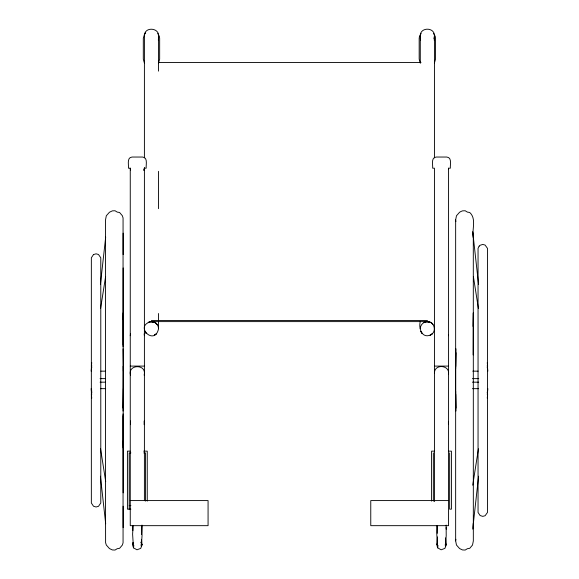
<?xml version="1.0" encoding="UTF-8"?>
<svg xmlns="http://www.w3.org/2000/svg" width="579" height="579" viewBox="0 0 579 579"><rect width="100%" height="100%" fill="white"/><g stroke="black" fill="none" stroke-linecap="round" stroke-linejoin="round"><path stroke-width="0.87" d="M123.037 413.927L123.066 542.812L122.357 545.063L119.578 548.32L117.24 548.697L115.04 550.05L112.377 549.949L109.445 548.566L106.312 545.027L105.602 542.704L105.501 467.195L105.501 219.955L106.312 215.772L109.445 212.24L112.377 210.857L115.04 210.756L117.24 212.109L119.578 212.486L122.357 215.735L123.066 217.993L123.037 346.879M123.189 441.032L123.189 319.767M123.146 254.572L123.153 233.142M123.153 527.664L123.146 506.234M123.175 492.859L123.175 415.686M473.296 237.795C471.682 229.711 476.792 218.862 469.728 212.486L467.391 212.109L465.19 210.756L462.527 210.857L460.927 211.501L459.596 212.24L456.462 215.772L455.651 219.955L455.651 540.851L456.462 545.027L459.596 548.566L462.527 549.949L465.19 550.05L467.391 548.697L469.728 548.32L472.507 545.063L473.332 540.96L473.304 233.142M473.304 527.664L473.304 523.242M473.159 354.941L473.311 312.841L473.065 326.433M132.707 525.457L132.866 530.646M436.877 525.457L437.217 533.339M123.03 408.094L123.182 366.254M455.818 366.254L455.97 352.712M123.037 411.032L123.349 388.661M455.651 368.657L455.962 348.79M123.037 319.637L123.161 312.841M437.456 536.936L436.79 544.629L437.652 547.843L441.155 549.797L444.911 548.378L446.206 544.933L445.461 542.936M133.105 525.522L132.613 534.258L133.481 547.843L136.984 549.797L140.74 548.378L142.036 544.933L140.921 542.125M437.283 525.522L436.79 534.258L437.652 547.843L437.992 545.396M448.472 169.401L448.573 168.192L450.346 168.192C450.013 164.827 452.221 157.495 446.807 157.039L436.197 157.039C430.79 157.495 432.991 164.827 432.658 168.192L434.431 168.192L434.431 501.559M420.282 63.017L420.282 35.992C419.884 26.916 434.843 26.916 434.431 35.992L434.431 157.85M141.537 534.46L141.869 525.761M158.407 37.295C160.636 27.597 144.07 26.026 144.403 35.992L144.403 157.85M434.431 35.992L433.888 38.612M91.352 366.254L91.75 362.664M100.413 284.615L105.682 237.064M472.717 529.126L478.587 476.191M487.25 398.142L487.648 394.552M133.821 545.396L133.481 547.843L132.613 544.629L132.895 542.414M144.164 170.023L144.403 168.192L146.176 168.192C145.843 164.827 148.05 157.495 142.637 157.039L132.026 157.039C126.613 157.495 128.82 164.827 128.487 168.192L130.261 168.192L130.499 170.023M130.499 421.013L130.499 424.675M144.164 375.163C147.196 363.865 127.467 363.865 130.499 375.163M144.164 424.675L144.164 421.013M158.552 313.5L158.552 328.684C154.702 346.828 133.336 325.463 151.481 321.613L427.353 321.613C434.308 321.302 437.065 331.608 430.892 334.814C422.077 339.062 418.356 328.452 420.282 321.468M420.282 328.684C420.26 324.899 423.567 321.591 427.353 321.613L427.353 320.505L151.481 320.505L151.481 321.613C155.266 321.591 158.574 324.899 158.552 328.684M448.414 169.408L448.573 168.192L448.573 525.667L370.763 525.667L370.763 500.582L448.573 500.582M434.431 373.332C434.105 363.417 450.542 364.871 448.414 374.548M448.414 424.067L448.414 421.628M130.261 335.69L130.499 333.88M158.313 40.11L158.552 38.388M434.185 40.11L434.431 38.388M455.651 540.851L455.89 539.273M91.706 365.11L91.149 371.153M100.616 308.339L105.624 276.407M91.518 368.657L91.793 366.883M472.732 485.188L478.435 448.819M487.207 392.938L487.482 391.165M487.294 394.712L487.851 388.661M158.559 62.981L159.659 59.138L159.659 38.388L159.377 36.397L157.698 33.481M434.438 62.981L435.531 59.138L435.531 38.388L435.256 36.397L433.57 33.481M132.613 544.629L133.554 542.566M436.79 544.629L437.413 543.254M145.698 32.952L144.395 34.545L143.303 38.388L143.303 59.138L144.395 62.981M421.136 33.481L419.457 36.397L419.174 38.388L419.174 59.138L420.274 62.981M150.554 321.671L152.972 321.772L150.554 321.671L148.267 322.387L150.554 321.671L154.238 322.17L152.263 321.656M426.434 321.671L428.851 321.772L426.434 321.671L424.146 322.387L426.434 321.671L430.11 322.17L428.142 321.656M158.718 62.554L421.027 62.554M130.261 366.094L144.403 366.094M434.431 366.094L448.573 366.094M100.876 371.153L105.298 371.153M472.819 371.153L478.124 371.153M100.087 378.637L105.501 378.637M472.45 378.637L478.746 378.637M100.087 382.169L105.501 382.169M472.45 382.169L478.746 382.169M100.362 388.661L105.668 388.661M472.45 388.661L478.638 388.661M130.116 451.142L127.416 451.142L127.416 509.158L130.897 509.158M143.643 451.142L147.247 451.142L147.247 501.125M434.293 451.142L431.587 451.142L431.587 501.125M448.718 451.142L451.417 451.142L451.417 509.158L449.651 509.158L449.651 452.908M130.897 452.908L129.182 452.908L129.182 509.158M143.766 452.908L145.481 452.908L145.481 501.117M130.261 500.582L208.071 500.582L208.071 525.667L130.261 525.667L130.261 168.192M129.182 505.619L130.897 505.619M141.102 542.718L142.036 544.933L141.537 539.483M445.179 544.694L445.512 546.366L446.206 535.611L446.141 525.066M141.008 544.694L141.341 546.366L142.036 535.611L141.971 525.066M473.376 276.407L478.384 308.339M487.294 365.11L487.851 371.153M487.207 366.883L487.482 368.657M91.793 392.938L91.518 388.661M100.565 448.819L105.711 481.641M91.706 394.712L91.149 388.661M455.651 219.955L455.89 221.533M420.282 38.388L420.52 40.11M448.414 334.481L448.573 335.69M144.164 333.88L144.403 335.69M472.717 231.68L478.587 284.615M487.25 362.664L487.648 366.254M91.352 394.552L91.75 398.142M100.413 476.191L105.682 523.742M420.282 35.992L420.426 37.295M445.541 537.891L446.206 544.933M446.127 527.476L446.214 529.192M123.037 441.169L123.161 447.965M455.651 391.165L455.962 411.032M123.037 348.79L123.349 371.153M455.818 394.552L455.97 408.094M123.175 267.947L123.175 345.12M455.651 366.254L455.651 394.552M433.353 452.908L433.353 501.117M158.552 35.992L158.552 71.137M158.552 171.333L158.552 208.672M144.403 167.736L144.403 500.683M144.403 168.192L144.048 170.4L144.403 168.192M479.151 246.14L478.051 248.362L478.051 512.444L480.129 515.549L482.763 516.359L485.101 515.737L487.482 512.444L487.482 248.362L485.101 245.069L482.763 244.447L480.129 245.257L479.151 246.14M93.494 254.586L91.352 257.793L91.352 503.013L93.494 506.22L96.071 506.987L98.481 506.321L100.782 503.013L100.782 257.793L98.481 254.485L96.071 253.819L93.494 254.586M156.171 333.982L154.361 335.147L156.171 333.982M432.043 333.982L430.233 335.147L432.043 333.982M431.753 323.147L431.181 322.735L432.969 324.378L431.753 323.147M155.881 323.147L155.31 322.735L157.09 324.378L155.881 323.147M421.982 333.294L420.817 331.391L421.982 333.294M146.111 333.294L144.945 331.391L146.111 333.294"/></g></svg>
